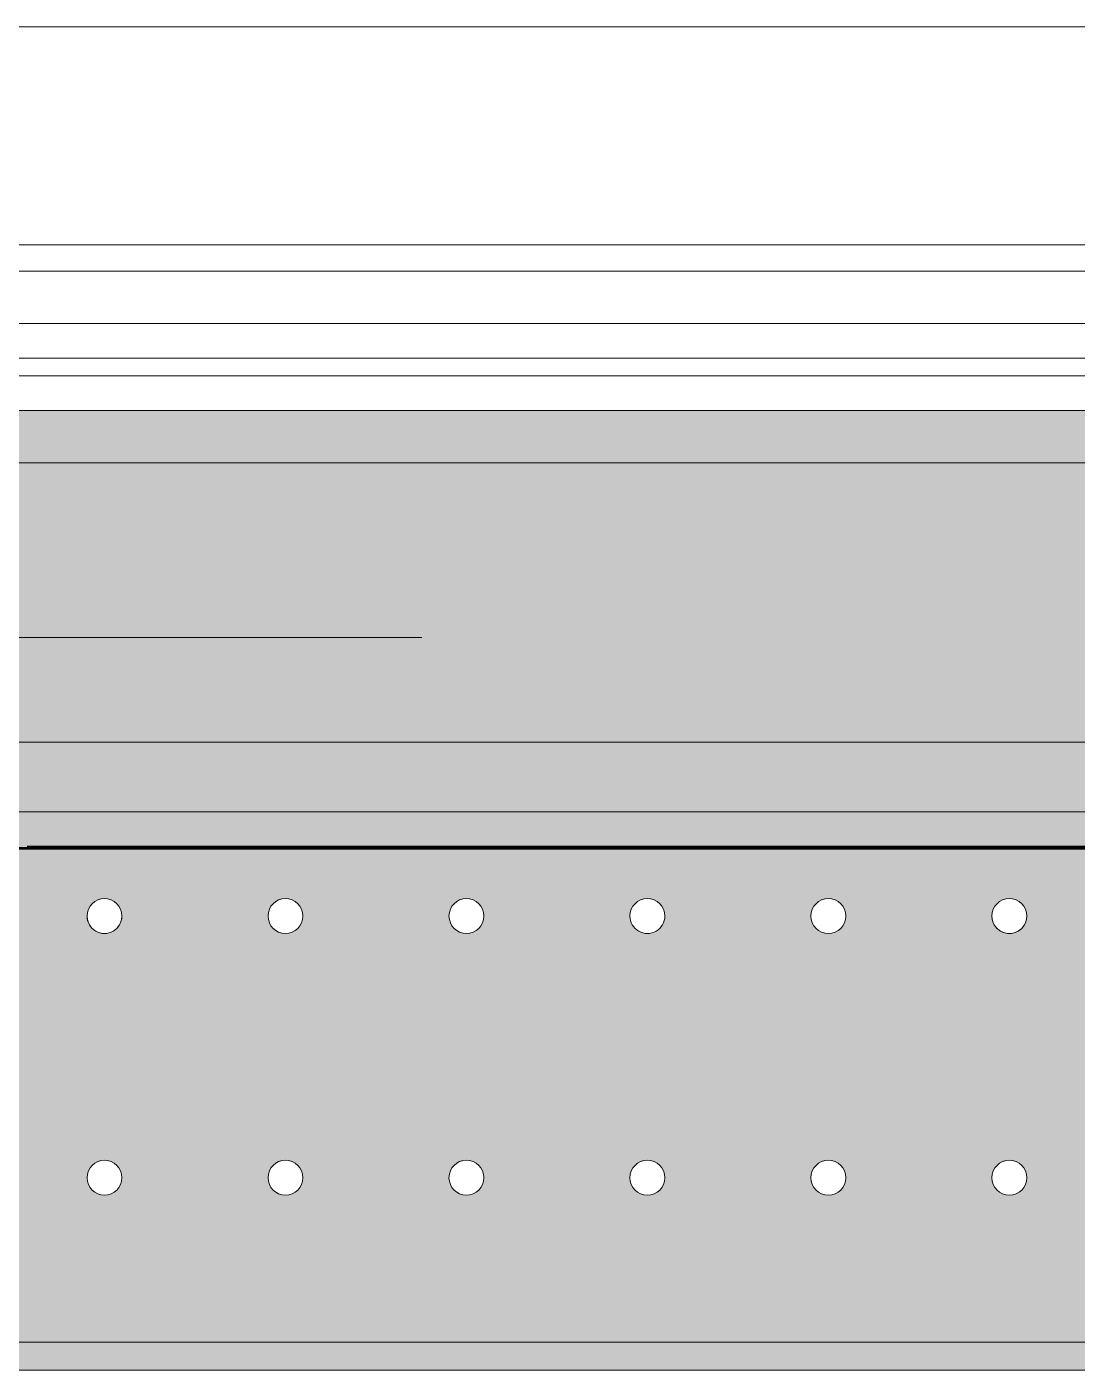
# Model space of a CAD drawing. Header units: millimetres. Extents: x 35524 to 235479, y -8553 to 29000.
# Drawn here: x 67808 to 68410, y 26580 to 27350 of the extents above; entities that cross this region are included whole.
import ezdxf

# ---------------------------------------------------------------- set-up
doc = ezdxf.new("R2010")
doc.units = ezdxf.units.MM
doc.linetypes.add('Осевая', pattern=[3175, 635, -476.25, 1587.5, -476.25])
for name, color, linetype, lineweight in [('A-GLAZ', 7, 'Continuous', 9), ('A-GLAZ-1', 7, 'Continuous', 13), ('Оси-2', 7, 'Осевая', 9)]:
    doc.layers.add(name, color=color, linetype=linetype, lineweight=lineweight)
for name, color, linetype, lineweight, true_color in [('A-WALL-1', 7, 'Continuous', 9, 0xc0c0c0), ('I-WALL-12', 7, 'Continuous', 53, 0xeaa7bf), ('I-WALL-5', 7, 'Continuous', 9, 0xcbc7bf), ('S-WALL-ANLY', 7, 'Continuous', 13, 0x008040), ('Знаки-1', 7, 'Continuous', 9, 0xd4ccbd), ('Знаки-3', 9, 'Continuous', 9, 0x808080), ('Знаки-4', 7, 'Continuous', 9, 0xaba79f), ('Знаки-5', 7, 'Continuous', 9, 0xc1bbaf), ('Знаки-6', 7, 'Continuous', 9, 0xd5cdbe), ('Знаки-7', 7, 'Continuous', 9, 0xd1cabb), ('Знаки-8', 7, 'Continuous', 9, 0xccc5b7)]:
    doc.layers.add(name, color=color, linetype=linetype, lineweight=lineweight, true_color=true_color)
doc.layers.add('Знаки-2', color=7, linetype='Continuous', lineweight=9, transparency=0.5)

# ---------------------------------------------------------------- blocks, each defined once
blk = doc.blocks.new('120_Окно_СКБ_2Ст - 120_Окно_СКБ_2Ст 2500х2500 _мал створка справа_-23206729-План отделки стен 3 этажа в осях 12-23')
at = {"layer": 'A-GLAZ'}
for p, q in [((1250, -5), (-1250, -5)), ((-1130, -55), (300, -55)), ((300, -65), (-1130, -65))]:
    blk.add_line(p, q, dxfattribs=at)
at = {"layer": 'A-GLAZ-1'}
for p, q in [((350, -35), (-1180, -35)), ((-1200, -85), (370, -85)), ((370, -85), (-1200, -85))]:
    blk.add_line(p, q, dxfattribs=at)
blk = doc.blocks.new('Зашивка радиатора_ с перфорацией М4 - Зашивка радиатора_ с перфорацией М10-31470390-План отделки стен 3 этажа в осях 12-23')
at = {"layer": 'Знаки-2'}
h = blk.add_hatch(color=256, dxfattribs=at)
h.paths.add_polyline_path([(-430, 179.94), (-430, -180), (2030, -180), (2030.59, -140.06), (2050, -140.06), (2050, -120.06), (2070.24, -120.06), (2070.24, 179.94), (-286.8, 179.94)])
h.paths.add_polyline_path([(-248.76, 79.65), (-243.76, 78.31), (-240.1, 74.65), (-238.76, 69.65), (-240.1, 64.65), (-243.76, 60.98), (-248.76, 59.65), (-253.76, 60.98), (-257.42, 64.65), (-258.76, 69.65), (-257.42, 74.65), (-253.76, 78.31), (-251.35, 79.3)])
h.paths.add_polyline_path([(-352.51, 79.65), (-347.51, 78.31), (-343.85, 74.65), (-342.51, 69.65), (-343.85, 64.65), (-347.51, 60.98), (-352.51, 59.65), (-357.51, 60.98), (-361.17, 64.65), (-362.51, 69.65), (-361.17, 74.65), (-357.51, 78.31), (-355.1, 79.3)])
h.paths.add_polyline_path([(-145.01, 79.65), (-140.01, 78.31), (-136.35, 74.65), (-135.01, 69.65), (-136.35, 64.65), (-140.01, 60.98), (-145.01, 59.65), (-150.01, 60.98), (-153.67, 64.65), (-155.01, 69.65), (-153.67, 74.65), (-150.01, 78.31), (-147.6, 79.3)])
h.paths.add_polyline_path([(-41.26, 79.65), (-36.26, 78.31), (-32.6, 74.65), (-31.26, 69.65), (-32.6, 64.65), (-36.26, 60.98), (-41.26, 59.65), (-46.26, 60.98), (-49.92, 64.65), (-51.26, 69.65), (-49.92, 74.65), (-46.26, 78.31), (-43.85, 79.3)])
h.paths.add_polyline_path([(166.24, 79.65), (171.24, 78.31), (174.9, 74.65), (176.24, 69.65), (174.9, 64.65), (171.24, 60.98), (166.24, 59.65), (161.24, 60.98), (157.58, 64.65), (156.24, 69.65), (157.58, 74.65), (161.24, 78.31), (163.65, 79.3)])
h.paths.add_polyline_path([(62.49, 79.65), (67.49, 78.31), (71.15, 74.65), (72.49, 69.65), (71.15, 64.65), (67.49, 60.98), (62.49, 59.65), (57.49, 60.98), (53.83, 64.65), (52.49, 69.65), (53.83, 74.65), (57.49, 78.31), (59.9, 79.3)])
h.paths.add_polyline_path([(269.99, 79.65), (274.99, 78.31), (278.65, 74.65), (279.99, 69.65), (278.65, 64.65), (274.99, 60.98), (269.99, 59.65), (264.99, 60.98), (261.33, 64.65), (259.99, 69.65), (261.33, 74.65), (264.99, 78.31), (267.4, 79.3)])
h.paths.add_polyline_path([(373.74, 79.65), (378.74, 78.31), (382.4, 74.65), (383.74, 69.65), (382.4, 64.65), (378.74, 60.98), (373.74, 59.65), (368.74, 60.98), (365.08, 64.65), (363.74, 69.65), (365.08, 74.65), (368.74, 78.31), (371.15, 79.3)])
h.paths.add_polyline_path([(581.24, 79.65), (586.24, 78.31), (589.9, 74.65), (591.24, 69.65), (589.9, 64.65), (586.24, 60.98), (581.24, 59.65), (576.24, 60.98), (572.58, 64.65), (571.24, 69.65), (572.58, 74.65), (576.24, 78.31), (578.65, 79.3)])
h.paths.add_polyline_path([(477.49, 79.65), (482.49, 78.31), (486.15, 74.65), (487.49, 69.65), (486.15, 64.65), (482.49, 60.98), (477.49, 59.65), (472.49, 60.98), (468.83, 64.65), (467.49, 69.65), (468.83, 74.65), (472.49, 78.31), (474.9, 79.3)])
h.paths.add_polyline_path([(788.74, 79.65), (793.74, 78.31), (797.4, 74.65), (798.74, 69.65), (797.4, 64.65), (793.74, 60.98), (788.74, 59.65), (783.74, 60.98), (780.08, 64.65), (778.74, 69.65), (780.08, 74.65), (783.74, 78.31), (786.15, 79.3)])
h.paths.add_polyline_path([(684.99, 79.65), (689.99, 78.31), (693.65, 74.65), (694.99, 69.65), (693.65, 64.65), (689.99, 60.98), (684.99, 59.65), (679.99, 60.98), (676.33, 64.65), (674.99, 69.65), (676.33, 74.65), (679.99, 78.31), (682.4, 79.3)])
h.paths.add_polyline_path([(996.24, 79.65), (1001.24, 78.31), (1004.9, 74.65), (1006.24, 69.65), (1004.9, 64.65), (1001.24, 60.98), (996.24, 59.65), (991.24, 60.98), (987.58, 64.65), (986.24, 69.65), (987.66, 74.75), (991.24, 78.31), (993.65, 79.3)])
h.paths.add_polyline_path([(892.49, 79.65), (897.49, 78.31), (901.15, 74.65), (902.49, 69.65), (901.15, 64.65), (897.49, 60.98), (892.49, 59.65), (887.49, 60.98), (883.83, 64.65), (882.49, 69.65), (883.83, 74.65), (887.49, 78.31), (889.9, 79.3)])
h.paths.add_polyline_path([(1203.74, 79.65), (1208.74, 78.31), (1212.4, 74.65), (1213.74, 69.65), (1212.4, 64.65), (1208.74, 60.98), (1203.74, 59.65), (1198.74, 60.98), (1195.08, 64.65), (1193.74, 69.65), (1195.08, 74.65), (1198.74, 78.31), (1201.15, 79.3)])
h.paths.add_polyline_path([(1099.99, 79.65), (1104.99, 78.31), (1108.65, 74.65), (1109.99, 69.65), (1108.65, 64.65), (1104.99, 60.98), (1099.99, 59.65), (1094.99, 60.98), (1091.33, 64.65), (1089.99, 69.65), (1091.33, 74.65), (1094.99, 78.31), (1097.4, 79.3)])
h.paths.add_polyline_path([(1307.49, 79.65), (1312.49, 78.31), (1316.15, 74.65), (1317.49, 69.65), (1316.15, 64.65), (1312.49, 60.98), (1307.49, 59.65), (1302.49, 60.98), (1298.83, 64.65), (1297.49, 69.65), (1298.83, 74.65), (1302.49, 78.31), (1304.9, 79.3)])
h.paths.add_polyline_path([(1411.24, 79.65), (1416.24, 78.31), (1419.9, 74.65), (1421.24, 69.65), (1419.9, 64.65), (1416.24, 60.98), (1411.24, 59.65), (1406.24, 60.98), (1402.58, 64.65), (1401.24, 69.65), (1402.58, 74.65), (1406.24, 78.31), (1408.65, 79.3)])
h.paths.add_polyline_path([(1514.99, 79.65), (1519.99, 78.31), (1523.65, 74.65), (1524.99, 69.65), (1523.65, 64.65), (1519.99, 60.98), (1514.99, 59.65), (1509.99, 60.98), (1506.33, 64.65), (1504.99, 69.65), (1506.33, 74.65), (1509.99, 78.31), (1512.4, 79.3)])
h.paths.add_polyline_path([(1722.49, 79.65), (1727.49, 78.31), (1731.15, 74.65), (1732.49, 69.65), (1731.15, 64.65), (1727.49, 60.98), (1722.49, 59.65), (1717.49, 60.98), (1713.83, 64.65), (1712.49, 69.65), (1713.83, 74.65), (1717.49, 78.31), (1719.9, 79.3)])
h.paths.add_polyline_path([(1618.74, 79.65), (1623.74, 78.31), (1627.4, 74.65), (1628.74, 69.65), (1627.4, 64.65), (1623.74, 60.98), (1618.74, 59.65), (1613.74, 60.98), (1610.08, 64.65), (1608.74, 69.65), (1610.08, 74.65), (1613.74, 78.31), (1616.15, 79.3)])
h.paths.add_polyline_path([(1981.24, 79.65), (1986.24, 78.31), (1989.9, 74.65), (1991.24, 69.65), (1989.9, 64.65), (1986.24, 60.98), (1981.24, 59.65), (1976.24, 60.98), (1972.58, 64.65), (1971.24, 69.65), (1972.58, 74.65), (1976.24, 78.31), (1978.65, 79.3)])
h.paths.add_polyline_path([(1929.99, 79.65), (1934.99, 78.31), (1938.65, 74.65), (1939.99, 69.65), (1938.65, 64.65), (1934.99, 60.98), (1929.99, 59.65), (1924.99, 60.98), (1921.33, 64.65), (1919.99, 69.65), (1921.33, 74.65), (1924.99, 78.31), (1927.4, 79.3)])
h.paths.add_polyline_path([(1826.24, 79.65), (1831.24, 78.31), (1834.9, 74.65), (1836.24, 69.65), (1834.9, 64.65), (1831.24, 60.98), (1826.24, 59.65), (1821.24, 60.98), (1817.58, 64.65), (1816.24, 69.65), (1817.58, 74.65), (1821.24, 78.31), (1823.65, 79.3)])
h.paths.add_polyline_path([(2033.74, 79.65), (2038.74, 78.31), (2042.4, 74.65), (2043.74, 69.65), (2042.4, 64.65), (2038.74, 60.98), (2033.74, 59.65), (2028.74, 60.98), (2025.08, 64.65), (2023.74, 69.65), (2025.08, 74.65), (2028.74, 78.31), (2031.15, 79.3)])
h.paths.add_polyline_path([(2140.08, 79.3), (2132.49, 78.31), (2130.42, 76.72), (2127.49, 69.65), (2130.42, 62.57), (2132.49, 60.98), (2140.08, 59.99), (2144.56, 62.57), (2147.15, 67.06), (2147.15, 72.23), (2142.49, 78.31)])
h.paths.add_polyline_path([(-352.51, -70.35), (-347.51, -71.69), (-343.85, -75.35), (-342.51, -80.35), (-343.85, -85.35), (-347.51, -89.02), (-352.51, -90.35), (-357.51, -89.02), (-361.17, -85.35), (-362.51, -80.35), (-361.17, -75.35), (-357.51, -71.69), (-355.1, -70.7)])
h.paths.add_polyline_path([(-248.76, -70.35), (-243.76, -71.69), (-240.1, -75.35), (-238.76, -80.35), (-240.1, -85.35), (-243.76, -89.02), (-248.76, -90.35), (-253.76, -89.02), (-257.42, -85.35), (-258.76, -80.35), (-257.42, -75.35), (-253.76, -71.69), (-251.35, -70.7)])
h.paths.add_polyline_path([(-41.26, -70.35), (-36.26, -71.69), (-32.6, -75.35), (-31.26, -80.35), (-32.6, -85.35), (-36.26, -89.02), (-41.26, -90.35), (-46.26, -89.02), (-49.92, -85.35), (-51.26, -80.35), (-49.92, -75.35), (-46.26, -71.69), (-43.85, -70.7)])
h.paths.add_polyline_path([(-145.01, -70.35), (-140.01, -71.69), (-136.35, -75.35), (-135.01, -80.35), (-136.35, -85.35), (-140.01, -89.02), (-145.01, -90.35), (-150.01, -89.02), (-153.67, -85.35), (-155.01, -80.35), (-153.67, -75.35), (-150.01, -71.69), (-147.6, -70.7)])
h.paths.add_polyline_path([(62.49, -70.35), (67.49, -71.69), (71.15, -75.35), (72.49, -80.35), (71.15, -85.35), (67.49, -89.02), (62.49, -90.35), (57.49, -89.02), (53.83, -85.35), (52.49, -80.35), (53.83, -75.35), (57.49, -71.69), (59.9, -70.7)])
h.paths.add_polyline_path([(166.24, -70.35), (171.24, -71.69), (174.9, -75.35), (176.24, -80.35), (174.9, -85.35), (171.24, -89.02), (166.24, -90.35), (161.24, -89.02), (157.58, -85.35), (156.24, -80.35), (157.58, -75.35), (161.24, -71.69), (163.65, -70.7)])
h.paths.add_polyline_path([(269.99, -70.35), (274.99, -71.69), (278.65, -75.35), (279.99, -80.35), (278.65, -85.35), (274.99, -89.02), (269.99, -90.35), (264.99, -89.02), (261.33, -85.35), (259.99, -80.35), (261.33, -75.35), (264.99, -71.69), (267.4, -70.7)])
h.paths.add_polyline_path([(373.74, -70.35), (378.74, -71.69), (382.4, -75.35), (383.74, -80.35), (382.4, -85.35), (378.74, -89.02), (373.74, -90.35), (368.74, -89.02), (365.08, -85.35), (363.74, -80.35), (365.08, -75.35), (368.74, -71.69), (371.15, -70.7)])
h.paths.add_polyline_path([(477.49, -70.35), (482.49, -71.69), (486.15, -75.35), (487.49, -80.35), (486.15, -85.35), (482.49, -89.02), (477.49, -90.35), (472.49, -89.02), (468.83, -85.35), (467.49, -80.35), (468.83, -75.35), (472.49, -71.69), (474.9, -70.7)])
h.paths.add_polyline_path([(581.24, -70.35), (586.24, -71.69), (589.9, -75.35), (591.24, -80.35), (589.9, -85.35), (586.24, -89.02), (581.24, -90.35), (576.24, -89.02), (572.58, -85.35), (571.24, -80.35), (572.58, -75.35), (576.24, -71.69), (578.65, -70.7)])
h.paths.add_polyline_path([(684.99, -70.35), (689.99, -71.69), (693.65, -75.35), (694.99, -80.35), (693.65, -85.35), (689.99, -89.02), (684.99, -90.35), (679.99, -89.02), (676.33, -85.35), (674.99, -80.35), (676.33, -75.35), (679.99, -71.69), (682.4, -70.7)])
h.paths.add_polyline_path([(892.49, -70.35), (897.49, -71.69), (901.15, -75.35), (902.49, -80.35), (901.15, -85.35), (897.49, -89.02), (892.49, -90.35), (887.49, -89.02), (883.83, -85.35), (882.49, -80.35), (883.83, -75.35), (887.49, -71.69), (889.9, -70.7)])
h.paths.add_polyline_path([(788.74, -70.35), (793.74, -71.69), (797.4, -75.35), (798.74, -80.35), (797.4, -85.35), (793.74, -89.02), (788.74, -90.35), (783.74, -89.02), (780.08, -85.35), (778.74, -80.35), (780.08, -75.35), (783.74, -71.69), (786.15, -70.7)])
h.paths.add_polyline_path([(996.24, -70.35), (1001.24, -71.69), (1004.9, -75.35), (1006.24, -80.35), (1004.9, -85.35), (1001.24, -89.02), (996.24, -90.35), (991.24, -89.02), (987.58, -85.35), (986.24, -80.35), (987.66, -75.25), (991.24, -71.69), (993.65, -70.7)])
h.paths.add_polyline_path([(1099.99, -70.35), (1104.99, -71.69), (1108.65, -75.35), (1109.99, -80.35), (1108.65, -85.35), (1104.99, -89.02), (1099.99, -90.35), (1094.99, -89.02), (1091.33, -85.35), (1089.99, -80.35), (1091.33, -75.35), (1094.99, -71.69), (1097.4, -70.7)])
h.paths.add_polyline_path([(1307.49, -70.35), (1312.49, -71.69), (1316.15, -75.35), (1317.49, -80.35), (1316.15, -85.35), (1312.49, -89.02), (1307.49, -90.35), (1302.49, -89.02), (1298.83, -85.35), (1297.49, -80.35), (1298.83, -75.35), (1302.49, -71.69), (1304.9, -70.7)])
h.paths.add_polyline_path([(1203.74, -70.35), (1208.74, -71.69), (1212.4, -75.35), (1213.74, -80.35), (1212.4, -85.35), (1208.74, -89.02), (1203.74, -90.35), (1198.74, -89.02), (1195.08, -85.35), (1193.74, -80.35), (1195.08, -75.35), (1198.74, -71.69), (1201.15, -70.7)])
h.paths.add_polyline_path([(1514.99, -70.35), (1519.99, -71.69), (1523.65, -75.35), (1524.99, -80.35), (1523.65, -85.35), (1519.99, -89.02), (1514.99, -90.35), (1509.99, -89.02), (1506.33, -85.35), (1504.99, -80.35), (1506.33, -75.35), (1509.99, -71.69), (1512.4, -70.7)])
h.paths.add_polyline_path([(1411.24, -70.35), (1416.24, -71.69), (1419.9, -75.35), (1421.24, -80.35), (1419.9, -85.35), (1416.24, -89.02), (1411.24, -90.35), (1406.24, -89.02), (1402.58, -85.35), (1401.24, -80.35), (1402.58, -75.35), (1406.24, -71.69), (1408.65, -70.7)])
h.paths.add_polyline_path([(1722.49, -70.35), (1727.49, -71.69), (1731.15, -75.35), (1732.49, -80.35), (1731.15, -85.35), (1727.49, -89.02), (1722.49, -90.35), (1717.49, -89.02), (1713.83, -85.35), (1712.49, -80.35), (1713.83, -75.35), (1717.49, -71.69), (1719.9, -70.7)])
h.paths.add_polyline_path([(1618.74, -70.35), (1623.74, -71.69), (1627.4, -75.35), (1628.74, -80.35), (1627.4, -85.35), (1623.74, -89.02), (1618.74, -90.35), (1613.74, -89.02), (1610.08, -85.35), (1608.74, -80.35), (1610.08, -75.35), (1613.74, -71.69), (1616.15, -70.7)])
h.paths.add_polyline_path([(1981.24, -70.35), (1986.24, -71.69), (1989.9, -75.35), (1991.24, -80.35), (1989.9, -85.35), (1986.24, -89.02), (1981.24, -90.35), (1976.24, -89.02), (1972.58, -85.35), (1971.24, -80.35), (1972.58, -75.35), (1976.24, -71.69), (1978.65, -70.7)])
h.paths.add_polyline_path([(1929.99, -70.35), (1934.99, -71.69), (1938.65, -75.35), (1939.99, -80.35), (1938.65, -85.35), (1934.99, -89.02), (1929.99, -90.35), (1924.99, -89.02), (1921.33, -85.35), (1919.99, -80.35), (1921.33, -75.35), (1924.99, -71.69), (1927.4, -70.7)])
h.paths.add_polyline_path([(1826.24, -70.35), (1831.24, -71.69), (1834.9, -75.35), (1836.24, -80.35), (1834.9, -85.35), (1831.24, -89.02), (1826.24, -90.35), (1821.24, -89.02), (1817.58, -85.35), (1816.24, -80.35), (1817.58, -75.35), (1821.24, -71.69), (1823.65, -70.7)])
h.paths.add_polyline_path([(2033.74, -70.35), (2038.74, -71.69), (2042.4, -75.35), (2043.74, -80.35), (2042.4, -85.35), (2038.74, -89.02), (2033.74, -90.35), (2028.74, -89.02), (2025.08, -85.35), (2023.74, -80.35), (2025.08, -75.35), (2028.74, -71.69), (2031.15, -70.7)])
h.paths.add_polyline_path([(2134.9, -70.7), (2130.42, -73.28), (2127.49, -80.35), (2130.42, -87.43), (2132.49, -89.02), (2137.49, -90.35), (2144.56, -87.43), (2147.15, -82.94), (2147.15, -77.77), (2142.49, -71.69)])
for points in [[(-430, 179.94), (-429.08, 163.94), (2070, 163.94), (2070, 179.94), (-429.76, 179.94)], [(781, 179.94), (781.68, 163.94), (821, 163.94), (820.32, 179.94), (781.68, 179.94)], [(781, 179.94), (781.68, 163.94), (821, 163.94), (820.32, 179.94), (781.68, 179.94)], [(791, 179.94), (791.34, 163.94), (811, 163.94), (810.66, 179.94), (791.34, 179.94)], [(798.41, 179.94), (791, 179.94), (791.34, 163.94), (811, 163.94), (810.66, 179.94), (801, 179.94)], [(920.32, 179.94), (881, 179.94), (881.68, 163.94), (921, 163.94), (921, 179.94)], [(881, 179.94), (881.68, 163.94), (921, 163.94), (920.32, 179.94), (881.68, 179.94)], [(901, 179.94), (891, 179.94), (891.34, 163.94), (911, 163.94), (910.66, 179.94), (903.59, 179.94)], [(910.66, 179.94), (891, 179.94), (891.34, 163.94), (911, 163.94), (911, 179.94)], [(981.68, 179.94), (981, 179.94), (981.68, 163.94), (1021, 163.94), (1020.32, 179.94), (983.68, 179.94)], [(1006.18, 179.94), (981, 179.94), (981.68, 163.94), (1021, 163.94), (1020.32, 179.94), (1008.07, 179.94)], [(1010.66, 179.94), (991, 179.94), (991.34, 163.94), (1011, 163.94), (1011, 179.94)], [(991, 179.94), (991.34, 163.94), (1011, 163.94), (1010.66, 179.94), (991.34, 179.94)], [(1091, 179.94), (1081, 179.94), (1081.68, 163.94), (1121, 163.94), (1120.32, 179.94), (1095.82, 179.94)], [(1091, 179.94), (1081, 179.94), (1081.68, 163.94), (1121, 163.94), (1120.32, 179.94), (1091.34, 179.94)], [(1093.93, 179.94), (1091, 179.94), (1091.34, 163.94), (1111, 163.94), (1110.66, 179.94), (1095.82, 179.94)], [(1091.34, 179.94), (1091, 179.94), (1091.34, 163.94), (1111, 163.94), (1110.66, 179.94), (1092.34, 179.94)], [(1215.14, 179.94), (1181, 179.94), (1181.68, 163.94), (1221, 163.94), (1220.32, 179.94), (1218.32, 179.94)], [(1192.34, 179.94), (1181, 179.94), (1181.68, 163.94), (1221, 163.94), (1220.32, 179.94), (1193.93, 179.94)], [(1208.07, 179.94), (1191, 179.94), (1191.34, 163.94), (1211, 163.94), (1210.66, 179.94), (1209.66, 179.94)], [(1208.07, 179.94), (1191, 179.94), (1191.34, 163.94), (1211, 163.94), (1210.66, 179.94), (1209.66, 179.94)], [(1281.68, 179.94), (1281, 179.94), (1281.68, 163.94), (1321, 163.94), (1320.32, 179.94), (1283.68, 179.94)], [(1296, 179.94), (1281, 179.94), (1281.68, 163.94), (1321, 163.94), (1320.32, 179.94), (1298.41, 179.94)], [(1291, 179.94), (1291.34, 163.94), (1311, 163.94), (1310.66, 179.94), (1291.34, 179.94)], [(1293.93, 179.94), (1291, 179.94), (1291.34, 163.94), (1311, 163.94), (1310.66, 179.94), (1296, 179.94)], [(-430, -180), (-430, -380), (-400, -380), (-400, -370.06), (400, -370.06), (400, -380), (430, -380), (430, -370.06), (2000, -370.46), (2000, -380), (2030, -380), (2030, -180), (-286.8, -180)]]:
    blk.add_hatch(color=256, dxfattribs=at).paths.add_polyline_path(points)
at = {"layer": 'Знаки-1'}
for p, q in [((792.28, 179.94), (795.82, 179.94)), ((795.82, 179.94), (792.28, 179.94)), ((796, 179.94), (809.72, 179.94)), ((809.72, 179.94), (796, 179.94)), ((891, 179.94), (891.34, 179.94)), ((895.81, 179.94), (891, 179.94)), ((891.34, 179.94), (895.81, 179.94)), ((896, 179.94), (906, 179.94)), ((906, 179.94), (896, 179.94)), ((906.19, 179.94), (911, 179.94)), ((911, 179.94), (906.19, 179.94)), ((992.28, 179.94), (995.82, 179.94)), ((995.82, 179.94), (992.28, 179.94)), ((996, 179.94), (1006, 179.94)), ((1006, 179.94), (996, 179.94)), ((1006.18, 179.94), (1009.72, 179.94)), ((1009.72, 179.94), (1006.18, 179.94)), ((1092.28, 179.94), (1095.82, 179.94)), ((1095.82, 179.94), (1092.28, 179.94)), ((1096, 179.94), (1106, 179.94)), ((1106, 179.94), (1096, 179.94)), ((1106.18, 179.94), (1109.72, 179.94)), ((1109.72, 179.94), (1106.18, 179.94)), ((1191, 179.94), (1193.93, 179.94)), ((1195.81, 179.94), (1191, 179.94)), ((1193.93, 179.94), (1195.81, 179.94)), ((1196, 179.94), (1206, 179.94)), ((1206, 179.94), (1196, 179.94)), ((1206.19, 179.94), (1211, 179.94)), ((1211, 179.94), (1206.19, 179.94)), ((1292.28, 179.94), (1295.82, 179.94)), ((1295.82, 179.94), (1292.28, 179.94)), ((1296, 179.94), (1306, 179.94)), ((1306, 179.94), (1296, 179.94)), ((1306.18, 179.94), (1309.72, 179.94)), ((1309.72, 179.94), (1306.18, 179.94)), ((792.28, 163.94), (795.82, 163.94)), ((795.82, 163.94), (792.28, 163.94)), ((796, 163.94), (806.18, 163.94)), ((809.72, 163.94), (796, 163.94)), ((806.18, 163.94), (809.72, 163.94)), ((891, 163.94), (892.34, 163.94)), ((891.34, 163.94), (891, 163.94)), ((895.81, 163.94), (891.34, 163.94)), ((892.34, 163.94), (895.81, 163.94)), ((896, 163.94), (898.41, 163.94)), ((898.41, 163.94), (896, 163.94)), ((898.41, 163.94), (906, 163.94)), ((903.59, 163.94), (898.41, 163.94)), ((906, 163.94), (903.59, 163.94)), ((906.19, 163.94), (910.66, 163.94)), ((909.66, 163.94), (906.19, 163.94)), ((911, 163.94), (909.66, 163.94)), ((910.66, 163.94), (911, 163.94)), ((992.28, 163.94), (995.82, 163.94)), ((995.82, 163.94), (992.28, 163.94)), ((996, 163.94), (1006, 163.94)), ((1006, 163.94), (996, 163.94)), ((1006.18, 163.94), (1009.72, 163.94)), ((1009.72, 163.94), (1006.18, 163.94)), ((1092.28, 163.94), (1095.82, 163.94)), ((1095.82, 163.94), (1092.28, 163.94)), ((1096, 163.94), (1101, 163.94)), ((1106, 163.94), (1096, 163.94)), ((1101, 163.94), (1106, 163.94)), ((1106.18, 163.94), (1109.72, 163.94)), ((1109.72, 163.94), (1106.18, 163.94)), ((1191, 163.94), (1191.34, 163.94)), ((1192.34, 163.94), (1191, 163.94)), ((1191.34, 163.94), (1195.81, 163.94)), ((1195.81, 163.94), (1192.34, 163.94)), ((1196, 163.94), (1203.59, 163.94)), ((1198.41, 163.94), (1196, 163.94)), ((1206, 163.94), (1198.41, 163.94)), ((1203.59, 163.94), (1206, 163.94)), ((1206.19, 163.94), (1209.66, 163.94)), ((1208.07, 163.94), (1206.19, 163.94)), ((1210.66, 163.94), (1208.07, 163.94)), ((1209.66, 163.94), (1211, 163.94)), ((1211, 163.94), (1210.66, 163.94)), ((1292.28, 163.94), (1295.82, 163.94)), ((1295.82, 163.94), (1292.28, 163.94)), ((1296, 163.94), (1306, 163.94)), ((1301, 163.94), (1296, 163.94)), ((1306, 163.94), (1301, 163.94)), ((1306.18, 163.94), (1309.72, 163.94)), ((1309.72, 163.94), (1306.18, 163.94))]:
    blk.add_line(p, q, dxfattribs=at)
at = {"layer": 'Знаки-3'}
for p, q in [((2070.24, 179.94), (-430, 179.94)), ((2030, -180), (-430, -180)), ((-430, -180), (2030, -180))]:
    blk.add_line(p, q, dxfattribs=at)
for centre, start, end in [((788.74, 69.65), 0, 180), ((892.49, 69.65), 0, 180), ((996.24, 69.65), 0, 180), ((1099.99, 69.65), 0, 180), ((1203.74, 69.65), 0, 180), ((1307.49, 69.65), 0, 180), ((788.74, 69.65), 180, 360), ((892.49, 69.65), 180, 360), ((996.24, 69.65), 180, 360), ((1099.99, 69.65), 180, 360), ((1203.74, 69.65), 180, 360), ((1307.49, 69.65), 180, 360), ((788.74, -80.35), 0, 180), ((892.49, -80.35), 0, 180), ((996.24, -80.35), 360, 180), ((1099.99, -80.35), 0, 180), ((1203.74, -80.35), 0, 180), ((1307.49, -80.35), 0, 180), ((788.74, -80.35), 180, 360), ((892.49, -80.35), 180, 360), ((996.24, -80.35), 180, 360), ((1099.99, -80.35), 180, 360), ((1203.74, -80.35), 180, 360), ((1307.49, -80.35), 180, 360)]:
    blk.add_arc(centre, 10, start, end, dxfattribs=at)
at = {"layer": 'Знаки-4'}
for p, q in [((-429.76, 179.94), (2070, 179.94)), ((-429.08, 179.94), (2024.22, 179.94)), ((1897.99, 163.94), (-384.53, 163.94))]:
    blk.add_line(p, q, dxfattribs=at)
for centre, start, end in [((788.74, 69.65), 0, 180), ((892.49, 69.65), 0, 180), ((996.24, 69.65), 0, 180), ((1099.99, 69.65), 0, 180), ((1203.74, 69.65), 0, 180), ((1307.49, 69.65), 0, 180), ((788.74, 69.65), 180, 360), ((892.49, 69.65), 180, 360), ((996.24, 69.65), 180, 360), ((1099.99, 69.65), 180, 360), ((1203.74, 69.65), 180, 360), ((1307.49, 69.65), 180, 360), ((788.74, -80.35), 360, 180), ((892.49, -80.35), 0, 180), ((996.24, -80.35), 360, 180), ((1099.99, -80.35), 0, 180), ((1203.74, -80.35), 0, 180), ((1307.49, -80.35), 360, 180), ((788.74, -80.35), 180, 360), ((892.49, -80.35), 180, 360), ((996.24, -80.35), 180, 360), ((1099.99, -80.35), 180, 360), ((1203.74, -80.35), 180, 360), ((1307.49, -80.35), 180, 360)]:
    blk.add_arc(centre, 10, start, end, dxfattribs=at)
at = {"layer": 'Знаки-5'}
for p, q in [((781, 179.94), (721, 179.94)), ((781, 179.94), (821, 179.94)), ((801, 179.94), (781, 179.94)), ((821, 179.94), (801, 179.94)), ((881, 179.94), (821, 179.94)), ((881, 179.94), (921, 179.94)), ((921, 179.94), (881, 179.94)), ((981, 179.94), (921, 179.94)), ((981, 179.94), (991, 179.94)), ((991, 179.94), (981, 179.94)), ((991, 179.94), (1011, 179.94)), ((1011, 179.94), (991, 179.94)), ((1011, 179.94), (1021, 179.94)), ((1021, 179.94), (1011, 179.94)), ((1081, 179.94), (1021, 179.94)), ((1081, 179.94), (1121, 179.94)), ((1121, 179.94), (1081, 179.94)), ((1181, 179.94), (1121, 179.94)), ((1181, 179.94), (1221, 179.94)), ((1221, 179.94), (1181, 179.94)), ((1281, 179.94), (1221, 179.94)), ((1281, 179.94), (1283.68, 179.94)), ((1291, 179.94), (1281, 179.94)), ((1283.68, 179.94), (1291, 179.94)), ((1291, 179.94), (1311, 179.94)), ((1311, 179.94), (1291, 179.94)), ((1311, 179.94), (1318.32, 179.94)), ((1318.32, 179.94), (1311, 179.94)), ((1318.32, 179.94), (1321, 179.94)), ((1321, 179.94), (1318.32, 179.94)), ((1381, 179.94), (1321, 179.94)), ((721, 163.94), (781, 163.94)), ((781, 163.94), (821, 163.94)), ((781.68, 163.94), (781, 163.94)), ((783.68, 163.94), (781.68, 163.94)), ((786.86, 163.94), (783.68, 163.94)), ((791, 163.94), (786.86, 163.94)), ((801, 163.94), (791, 163.94)), ((806.18, 163.94), (801, 163.94)), ((821, 163.94), (806.18, 163.94)), ((821, 163.94), (881, 163.94)), ((881, 163.94), (921, 163.94)), ((921, 163.94), (881, 163.94)), ((921, 163.94), (981, 163.94)), ((981, 163.94), (991, 163.94)), ((991, 163.94), (981, 163.94)), ((991, 163.94), (1011, 163.94)), ((1011, 163.94), (991, 163.94)), ((1011, 163.94), (1021, 163.94)), ((1021, 163.94), (1011, 163.94)), ((1021, 163.94), (1081, 163.94)), ((1081, 163.94), (1121, 163.94)), ((1121, 163.94), (1081, 163.94)), ((1121, 163.94), (1181, 163.94)), ((1181, 163.94), (1221, 163.94)), ((1221, 163.94), (1181, 163.94)), ((1221, 163.94), (1281, 163.94)), ((1281, 163.94), (1291, 163.94)), ((1291, 163.94), (1281, 163.94)), ((1291, 163.94), (1311, 163.94)), ((1311, 163.94), (1291, 163.94)), ((1311, 163.94), (1321, 163.94)), ((1321, 163.94), (1311, 163.94)), ((1321, 163.94), (1381, 163.94)), ((-429.76, -180), (2030, -180)), ((2030, -180), (-429.76, -180))]:
    blk.add_line(p, q, dxfattribs=at)
at = {"layer": 'Знаки-6'}
for p, q in [((795.82, 179.94), (792.34, 179.94)), ((805.6, 179.94), (796, 179.94)), ((809.66, 179.94), (806.18, 179.94)), ((895.82, 179.94), (892.34, 179.94)), ((906, 179.94), (896, 179.94)), ((909.66, 179.94), (906.18, 179.94)), ((995.82, 179.94), (992.34, 179.94)), ((1006, 179.94), (996, 179.94)), ((1009.66, 179.94), (1006.18, 179.94)), ((1095.82, 179.94), (1092.34, 179.94)), ((1106, 179.94), (1096, 179.94)), ((1109.66, 179.94), (1106.18, 179.94)), ((1195.82, 179.94), (1192.34, 179.94)), ((1206, 179.94), (1196, 179.94)), ((1209.66, 179.94), (1206.18, 179.94)), ((1295.82, 179.94), (1292.34, 179.94)), ((1306, 179.94), (1296, 179.94)), ((1309.66, 179.94), (1306.18, 179.94)), ((792.34, 163.94), (795.82, 163.94)), ((796, 163.94), (805.6, 163.94)), ((806.18, 163.94), (809.66, 163.94)), ((892.34, 163.94), (895.82, 163.94)), ((896, 163.94), (906, 163.94)), ((906.18, 163.94), (909.66, 163.94)), ((992.34, 163.94), (995.82, 163.94)), ((996, 163.94), (1006, 163.94)), ((1006.18, 163.94), (1009.66, 163.94)), ((1092.34, 163.94), (1095.82, 163.94)), ((1096, 163.94), (1106, 163.94)), ((1106.18, 163.94), (1109.66, 163.94)), ((1192.34, 163.94), (1195.82, 163.94)), ((1196, 163.94), (1206, 163.94)), ((1206.18, 163.94), (1209.66, 163.94)), ((1292.34, 163.94), (1295.82, 163.94)), ((1296, 163.94), (1306, 163.94)), ((1306.18, 163.94), (1309.66, 163.94))]:
    blk.add_line(p, q, dxfattribs=at)
at = {"layer": 'Знаки-7'}
for p, q in [((791, 179.94), (781.68, 179.94)), ((791, 179.94), (795.81, 179.94)), ((795.81, 179.94), (791, 179.94)), ((796, 179.94), (806, 179.94)), ((806, 179.94), (796, 179.94)), ((806.19, 179.94), (811, 179.94)), ((811, 179.94), (806.19, 179.94)), ((820.32, 179.94), (811, 179.94)), ((891, 179.94), (881.68, 179.94)), ((892.28, 179.94), (895.82, 179.94)), ((895.82, 179.94), (892.28, 179.94)), ((896, 179.94), (906, 179.94)), ((906, 179.94), (896, 179.94)), ((906.18, 179.94), (909.72, 179.94)), ((909.72, 179.94), (906.18, 179.94)), ((920.32, 179.94), (911, 179.94)), ((986.86, 179.94), (981.68, 179.94)), ((991, 179.94), (987.66, 179.94)), ((991, 179.94), (995.81, 179.94)), ((995.81, 179.94), (991, 179.94)), ((996, 179.94), (1006, 179.94)), ((1006, 179.94), (996, 179.94)), ((1006.19, 179.94), (1011, 179.94)), ((1011, 179.94), (1006.19, 179.94)), ((1020.32, 179.94), (1011, 179.94)), ((1091, 179.94), (1081.68, 179.94)), ((1091, 179.94), (1095.81, 179.94)), ((1095.81, 179.94), (1091, 179.94)), ((1096, 179.94), (1106, 179.94)), ((1106, 179.94), (1096, 179.94)), ((1106.19, 179.94), (1111, 179.94)), ((1111, 179.94), (1106.19, 179.94)), ((1120.32, 179.94), (1111, 179.94)), ((1191, 179.94), (1181.68, 179.94)), ((1192.28, 179.94), (1195.82, 179.94)), ((1195.82, 179.94), (1192.28, 179.94)), ((1196, 179.94), (1206, 179.94)), ((1206, 179.94), (1196, 179.94)), ((1206.18, 179.94), (1209.72, 179.94)), ((1209.72, 179.94), (1206.18, 179.94)), ((1220.32, 179.94), (1211, 179.94)), ((1291, 179.94), (1281.68, 179.94)), ((1291, 179.94), (1295.81, 179.94)), ((1295.81, 179.94), (1291, 179.94)), ((1296, 179.94), (1306, 179.94)), ((1306, 179.94), (1296, 179.94)), ((1306.19, 179.94), (1311, 179.94)), ((1311, 179.94), (1306.19, 179.94)), ((1320.32, 179.94), (1311, 179.94)), ((781.68, 163.94), (791, 163.94)), ((791, 163.94), (792.34, 163.94)), ((792.34, 163.94), (791, 163.94)), ((792.34, 163.94), (793.93, 163.94)), ((795.81, 163.94), (792.34, 163.94)), ((793.93, 163.94), (795.81, 163.94)), ((796, 163.94), (803.59, 163.94)), ((798.41, 163.94), (796, 163.94)), ((806, 163.94), (798.41, 163.94)), ((803.59, 163.94), (806, 163.94)), ((806.19, 163.94), (809.66, 163.94)), ((809.66, 163.94), (806.19, 163.94)), ((809.66, 163.94), (811, 163.94)), ((810.66, 163.94), (809.66, 163.94)), ((811, 163.94), (810.66, 163.94)), ((811, 163.94), (820.32, 163.94)), ((881.68, 163.94), (891, 163.94)), ((892.28, 163.94), (895.82, 163.94)), ((895.82, 163.94), (892.28, 163.94)), ((896, 163.94), (906, 163.94)), ((906, 163.94), (896, 163.94)), ((906.18, 163.94), (909.72, 163.94)), ((909.72, 163.94), (906.18, 163.94)), ((911, 163.94), (920.32, 163.94)), ((981.68, 163.94), (986.86, 163.94)), ((987.66, 163.94), (991, 163.94)), ((991, 163.94), (992.34, 163.94)), ((992.34, 163.94), (991, 163.94)), ((992.34, 163.94), (995.81, 163.94)), ((993.93, 163.94), (992.34, 163.94)), ((995.81, 163.94), (993.93, 163.94)), ((996, 163.94), (1001, 163.94)), ((1001, 163.94), (996, 163.94)), ((1001, 163.94), (1003.59, 163.94)), ((1006, 163.94), (1001, 163.94)), ((1003.59, 163.94), (1006, 163.94)), ((1006.19, 163.94), (1008.07, 163.94)), ((1008.07, 163.94), (1006.19, 163.94)), ((1008.07, 163.94), (1011, 163.94)), ((1011, 163.94), (1008.07, 163.94)), ((1011, 163.94), (1020.32, 163.94)), ((1081.68, 163.94), (1091, 163.94)), ((1091, 163.94), (1091.34, 163.94)), ((1091.34, 163.94), (1091, 163.94)), ((1091.34, 163.94), (1095.81, 163.94)), ((1092.34, 163.94), (1091.34, 163.94)), ((1095.81, 163.94), (1092.34, 163.94)), ((1096, 163.94), (1103.59, 163.94)), ((1106, 163.94), (1096, 163.94)), ((1103.59, 163.94), (1106, 163.94)), ((1106.19, 163.94), (1109.66, 163.94)), ((1110.66, 163.94), (1106.19, 163.94)), ((1109.66, 163.94), (1111, 163.94)), ((1111, 163.94), (1110.66, 163.94)), ((1111, 163.94), (1120.32, 163.94)), ((1181.68, 163.94), (1191, 163.94)), ((1192.28, 163.94), (1195.82, 163.94)), ((1195.82, 163.94), (1192.28, 163.94)), ((1196, 163.94), (1206, 163.94)), ((1201, 163.94), (1196, 163.94)), ((1206, 163.94), (1201, 163.94)), ((1206.18, 163.94), (1209.72, 163.94)), ((1209.72, 163.94), (1206.18, 163.94)), ((1211, 163.94), (1220.32, 163.94)), ((1281.68, 163.94), (1291, 163.94)), ((1291, 163.94), (1293.93, 163.94)), ((1293.93, 163.94), (1291, 163.94)), ((1293.93, 163.94), (1295.81, 163.94)), ((1295.81, 163.94), (1293.93, 163.94)), ((1296, 163.94), (1301, 163.94)), ((1301, 163.94), (1296, 163.94)), ((1301, 163.94), (1303.59, 163.94)), ((1306, 163.94), (1301, 163.94)), ((1303.59, 163.94), (1306, 163.94)), ((1306.19, 163.94), (1308.07, 163.94)), ((1308.07, 163.94), (1306.19, 163.94)), ((1308.07, 163.94), (1311, 163.94)), ((1311, 163.94), (1308.07, 163.94)), ((1311, 163.94), (1320.32, 163.94))]:
    blk.add_line(p, q, dxfattribs=at)
at = {"layer": 'Знаки-8'}
for p, q in [((781, 179.94), (781.68, 179.94)), ((783.68, 179.94), (781, 179.94)), ((781.68, 179.94), (786.86, 179.94)), ((791, 179.94), (783.68, 179.94)), ((786.86, 179.94), (791, 179.94)), ((791, 179.94), (795.81, 179.94)), ((793.93, 179.94), (791, 179.94)), ((795.81, 179.94), (793.93, 179.94)), ((796, 179.94), (806, 179.94)), ((798.41, 179.94), (796, 179.94)), ((803.59, 179.94), (798.41, 179.94)), ((806, 179.94), (803.59, 179.94)), ((806.19, 179.94), (811, 179.94)), ((808.07, 179.94), (806.19, 179.94)), ((811, 179.94), (808.07, 179.94)), ((811, 179.94), (815.14, 179.94)), ((815.14, 179.94), (811, 179.94)), ((815.14, 179.94), (821, 179.94)), ((820.32, 179.94), (815.14, 179.94)), ((821, 179.94), (820.32, 179.94)), ((881, 179.94), (891, 179.94)), ((891, 179.94), (881, 179.94)), ((891, 179.94), (895.81, 179.94)), ((891.34, 179.94), (891, 179.94)), ((892.34, 179.94), (891.34, 179.94)), ((895.81, 179.94), (892.34, 179.94)), ((896, 179.94), (906, 179.94)), ((898.41, 179.94), (896, 179.94)), ((906, 179.94), (898.41, 179.94)), ((906.19, 179.94), (911, 179.94)), ((908.07, 179.94), (906.19, 179.94)), ((911, 179.94), (908.07, 179.94)), ((911, 179.94), (921, 179.94)), ((921, 179.94), (911, 179.94)), ((981, 179.94), (991, 179.94)), ((981.68, 179.94), (981, 179.94)), ((991, 179.94), (981.68, 179.94)), ((992.28, 179.94), (995.82, 179.94)), ((995.82, 179.94), (992.28, 179.94)), ((996, 179.94), (1006, 179.94)), ((1006, 179.94), (996, 179.94)), ((1006.18, 179.94), (1009.72, 179.94)), ((1009.72, 179.94), (1006.18, 179.94)), ((1011, 179.94), (1020.32, 179.94)), ((1015.14, 179.94), (1011, 179.94)), ((1021, 179.94), (1015.14, 179.94)), ((1020.32, 179.94), (1021, 179.94)), ((1081, 179.94), (1091, 179.94)), ((1086.86, 179.94), (1081, 179.94)), ((1091, 179.94), (1086.86, 179.94)), ((1091, 179.94), (1095.81, 179.94)), ((1095.81, 179.94), (1091, 179.94)), ((1096, 179.94), (1106, 179.94)), ((1106, 179.94), (1096, 179.94)), ((1106.19, 179.94), (1111, 179.94)), ((1111, 179.94), (1106.19, 179.94)), ((1111, 179.94), (1121, 179.94)), ((1120.32, 179.94), (1111, 179.94)), ((1121, 179.94), (1120.32, 179.94)), ((1181, 179.94), (1191, 179.94)), ((1191, 179.94), (1181, 179.94)), ((1191, 179.94), (1195.81, 179.94)), ((1195.81, 179.94), (1191, 179.94)), ((1196, 179.94), (1206, 179.94)), ((1198.41, 179.94), (1196, 179.94)), ((1206, 179.94), (1198.41, 179.94)), ((1206.19, 179.94), (1211, 179.94)), ((1211, 179.94), (1206.19, 179.94)), ((1211, 179.94), (1221, 179.94)), ((1221, 179.94), (1211, 179.94)), ((1281, 179.94), (1286.86, 179.94)), ((1291, 179.94), (1281, 179.94)), ((1286.86, 179.94), (1291, 179.94)), ((1292.28, 179.94), (1295.82, 179.94)), ((1295.82, 179.94), (1292.28, 179.94)), ((1296, 179.94), (1306, 179.94)), ((1306, 179.94), (1296, 179.94)), ((1306.18, 179.94), (1309.72, 179.94)), ((1309.72, 179.94), (1306.18, 179.94)), ((1311, 179.94), (1320.32, 179.94)), ((1315.14, 179.94), (1311, 179.94)), ((1321, 179.94), (1315.14, 179.94)), ((1320.32, 179.94), (1321, 179.94)), ((781, 163.94), (791, 163.94)), ((791, 163.94), (781, 163.94)), ((791, 163.94), (795.81, 163.94)), ((795.81, 163.94), (791, 163.94)), ((796, 163.94), (806, 163.94)), ((806, 163.94), (796, 163.94)), ((806.19, 163.94), (809.66, 163.94)), ((811, 163.94), (806.19, 163.94)), ((809.66, 163.94), (811, 163.94)), ((811, 163.94), (821, 163.94)), ((821, 163.94), (811, 163.94)), ((881, 163.94), (891, 163.94)), ((891, 163.94), (881, 163.94)), ((891, 163.94), (895.81, 163.94)), ((895.81, 163.94), (891, 163.94)), ((896, 163.94), (906, 163.94)), ((906, 163.94), (896, 163.94)), ((906.19, 163.94), (911, 163.94)), ((911, 163.94), (906.19, 163.94)), ((911, 163.94), (921, 163.94)), ((921, 163.94), (911, 163.94)), ((981, 163.94), (981.68, 163.94)), ((991, 163.94), (981, 163.94)), ((981.68, 163.94), (991, 163.94)), ((992.28, 163.94), (995.82, 163.94)), ((995.82, 163.94), (992.28, 163.94)), ((996, 163.94), (1006, 163.94)), ((1006, 163.94), (996, 163.94)), ((1006.18, 163.94), (1009.72, 163.94)), ((1009.72, 163.94), (1006.18, 163.94)), ((1011, 163.94), (1018.32, 163.94)), ((1021, 163.94), (1011, 163.94)), ((1018.32, 163.94), (1021, 163.94)), ((1081, 163.94), (1091, 163.94)), ((1083.68, 163.94), (1081, 163.94)), ((1091, 163.94), (1083.68, 163.94)), ((1091, 163.94), (1095.81, 163.94)), ((1095.81, 163.94), (1091, 163.94)), ((1096, 163.94), (1106, 163.94)), ((1106, 163.94), (1096, 163.94)), ((1106.19, 163.94), (1108.07, 163.94)), ((1111, 163.94), (1106.19, 163.94)), ((1108.07, 163.94), (1111, 163.94)), ((1111, 163.94), (1121, 163.94)), ((1121, 163.94), (1111, 163.94)), ((1181, 163.94), (1183.68, 163.94)), ((1191, 163.94), (1181, 163.94)), ((1183.68, 163.94), (1191, 163.94)), ((1191, 163.94), (1195.81, 163.94)), ((1192.34, 163.94), (1191, 163.94)), ((1195.81, 163.94), (1192.34, 163.94)), ((1196, 163.94), (1206, 163.94)), ((1206, 163.94), (1196, 163.94)), ((1206.19, 163.94), (1211, 163.94)), ((1211, 163.94), (1206.19, 163.94)), ((1211, 163.94), (1218.32, 163.94)), ((1221, 163.94), (1211, 163.94)), ((1218.32, 163.94), (1221, 163.94)), ((1281, 163.94), (1291, 163.94)), ((1291, 163.94), (1281, 163.94)), ((1292.28, 163.94), (1295.82, 163.94)), ((1295.82, 163.94), (1292.28, 163.94)), ((1296, 163.94), (1301, 163.94)), ((1306, 163.94), (1296, 163.94)), ((1301, 163.94), (1306, 163.94)), ((1306.18, 163.94), (1309.72, 163.94)), ((1309.72, 163.94), (1306.18, 163.94)), ((1311, 163.94), (1321, 163.94)), ((1321, 163.94), (1311, 163.94))]:
    blk.add_line(p, q, dxfattribs=at)

msp = doc.modelspace()

# ---------------------------------------------------------------- linework, layer by layer
at = {"layer": 'A-WALL-1'}
msp.add_line((76350, 27350), (49660.29, 27350), dxfattribs=at)
at = {"layer": 'I-WALL-12'}
for p, q in [((69548.73, 26879), (67110.86, 26879)), ((67808.21, 26880), (69549.4, 26880))]:
    msp.add_line(p, q, dxfattribs=at)
at = {"layer": 'I-WALL-5'}
for p, q in [((67130, 27100), (69590, 27100)), ((67130, 27100), (69590, 27100)), ((69508.42, 26900), (67153.15, 26900)), ((69549.4, 26880), (67808.21, 26880))]:
    msp.add_line(p, q, dxfattribs=at)
at = {"layer": 'S-WALL-ANLY'}
msp.add_line((67110, 27225), (69610, 27225), dxfattribs=at)
at = {"layer": 'Оси-2'}
msp.add_line((38824.43, 27000), (82060, 27000), dxfattribs=at)

# ---------------------------------------------------------------- block references
at = {"layer": 'A-GLAZ'}
msp.add_blockref('120_Окно_СКБ_2Ст - 120_Окно_СКБ_2Ст 2500х2500 _мал створка справа_-23206729-План отделки стен 3 этажа в осях 12-23', (68360, 27215), dxfattribs=at)
at = {"layer": 'Знаки-7', "rotation": 180}
msp.add_blockref('Зашивка радиатора_ с перфорацией М4 - Зашивка радиатора_ с перфорацией М10-31470390-План отделки стен 3 этажа в осях 12-23', (69160, 26759.94), dxfattribs=at)

doc.saveas('drawing.dxf')
